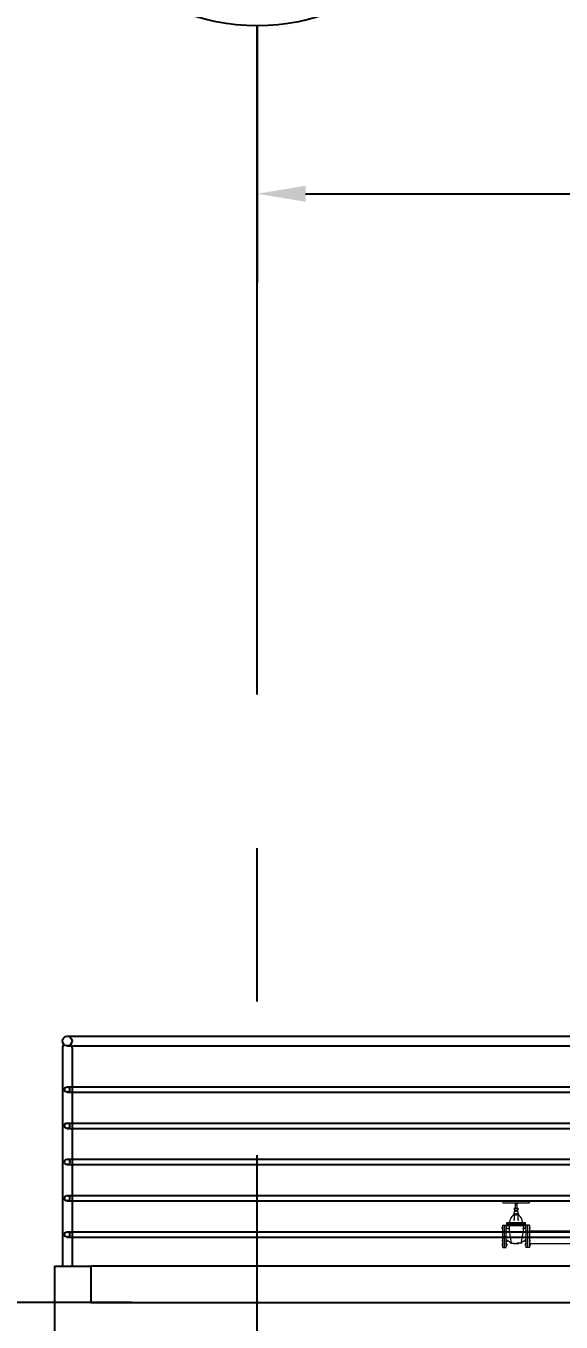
# Model space of a CAD drawing. Header units: millimetres. Extents: x 2148 to 2681, y 758 to 986.
# Drawn here: x 2436.87 to 2439.08, y 877.79 to 883.15 of the extents above; entities that cross this region are included whole.
import ezdxf

# ---------------------------------------------------------------- set-up
doc = ezdxf.new("R2010")
doc.units = ezdxf.units.MM
doc.linetypes.add('CENTER2', pattern=[28.575, 19.05, -3.175, 3.175, -3.175])
doc.linetypes.add('PHANTOMX2', pattern=[5, 2.5, -0.5, 0.5, -0.5, 0.5, -0.5])
for name, color, linetype in [('A-Stairs', 1, 'Continuous'), ('cladding', 2, 'Continuous'), ('ELAYOUT', 4, 'Continuous'), ('grid', 241, 'PHANTOMX2'), ('S_GRID LINES', 252, 'Continuous')]:
    doc.layers.add(name, color=color, linetype=linetype)
doc.styles.add('ARIALNW', font='ARIALN.TTF')
doc.dimstyles.new('DIM 100', dxfattribs={"dimtxt": 0.2, "dimasz": 0.2, "dimexe": 0.1, "dimexo": 0, "dimgap": 0.05, "dimtad": 1, "dimzin": 0, "dimdsep": 46, "dimtxsty": 'ARIALNW', "dimcen": 0.09, "dimclrd": 6, "dimclre": 6, "dimclrt": 13, "dimadec": 0, "dimazin": 0, "dimtfac": 1, "dimtofl": 0, "dimtmove": 2, "dimatfit": 3, "dimfxl": 1, "dimtolj": 1, "dimtzin": 0, "dimarcsym": 0})

# ---------------------------------------------------------------- blocks, each defined once
blk = doc.blocks.new('*D2624')
at = {"layer": 'Defpoints', "color": 0, "linetype": 'ByBlock', "ltscale": 0.5, "transparency": 16777216}
for p in [(2446.8227, 882.4587), (2437.8227, 882.134), (2446.8227, 881.7589)]:
    blk.add_point(p, dxfattribs=at)
at = {"layer": 'ELAYOUT', "color": 6, "linetype": 'ByBlock', "lineweight": -2, "ltscale": 0.5, "transparency": 16777216}
for p, q in [((2437.8227, 882.134), (2437.8227, 882.5587)), ((2446.8227, 881.7589), (2446.8227, 882.5587)), ((2438.0227, 882.4587), (2446.6227, 882.4587))]:
    blk.add_line(p, q, dxfattribs=at)
at = {"layer": 'ELAYOUT', "color": 6, "linetype": 'ByBlock', "ltscale": 0.5, "transparency": 16777216}
for points in [[(2438.0227, 882.4921), (2438.0227, 882.4254), (2437.8227, 882.4587)], [(2446.6227, 882.4921), (2446.6227, 882.4254), (2446.8227, 882.4587)]]:
    blk.add_solid(points, dxfattribs=at)
at = {"layer": 'ELAYOUT', "color": 13, "linetype": 'ByBlock', "ltscale": 0.5, "transparency": 16777216, "insert": (2442.3227, 882.6874), "char_height": 0.35, "attachment_point": 5, "style": 'ARIALNW'}
blk.add_mtext('\\A1;9.00', dxfattribs=at)
blk = doc.blocks.new('*D2700')
at = {"layer": 'cladding', "color": 6, "lineweight": -2, "transparency": 16777216}
for p, q in [((2437.3021, 877.8725), (2432.7365, 877.8725)), ((2432.8365, 877.6725), (2432.8365, 877.2695)), ((2433.5406, 877.0695), (2432.7365, 877.0695))]:
    blk.add_line(p, q, dxfattribs=at)
at = {"layer": 'cladding', "color": 6, "transparency": 16777216}
for points in [[(2432.8031, 877.6725), (2432.8698, 877.6725), (2432.8365, 877.8725)], [(2432.8031, 877.2695), (2432.8698, 877.2695), (2432.8365, 877.0695)]]:
    blk.add_solid(points, dxfattribs=at)
at = {"layer": 'Defpoints', "color": 0, "transparency": 16777216}
for p in [(2437.3021, 877.8725), (2432.8365, 877.0695), (2433.5406, 877.0695)]:
    blk.add_point(p, dxfattribs=at)
at = {"layer": 'cladding', "color": 13, "transparency": 16777216, "insert": (2432.6844, 877.471), "char_height": 0.2, "attachment_point": 5, "rotation": 90, "style": 'ARIALNW'}
blk.add_mtext('\\A1;0.80', dxfattribs=at)

msp = doc.modelspace()

# ---------------------------------------------------------------- linework, layer by layer
at = {"color": 8, "lineweight": 0}
for p, q in [((2438.8415575, 878.2907475, -0.0000001), (2438.9458676, 878.2907475, -0.0000001)), ((2438.8415575, 878.2837935, -0.0000001), (2438.9458677, 878.2837935, -0.0000001)), ((2438.8885286, 878.2837935, -0.0000001), (2438.8885286, 878.2800847, -0.0000001)), ((2438.8900038, 878.2926019, -0.0000001), (2438.8974214, 878.2926019, -0.0000001)), ((2438.8900038, 878.2926019, -0.0000001), (2438.8900038, 878.2907475, -0.0000001)), ((2438.8974214, 878.2926019, -0.0000001), (2438.8974214, 878.2907475, -0.0000001)), ((2438.8988965, 878.2837935, -0.0000001), (2438.8988965, 878.2800847, -0.0000001)), ((2438.8832496, 878.2393505, -0.0000001), (2438.8937126, 878.2393505, -0.0000001)), ((2438.8832496, 878.2393505, -0.0000001), (2438.8832496, 878.2347145, -0.0000001)), ((2438.8832496, 878.2347145, -0.0000001), (2438.8937126, 878.2347145, -0.0000001)), ((2438.8859049, 878.2347145, -0.0000001), (2438.8859049, 878.215794, -0.0000001)), ((2438.8861963, 878.2618169, -0.0000001), (2438.9012289, 878.2618169, -0.0000001)), ((2438.8861963, 878.2618169, -0.0000001), (2438.8861963, 878.2548629, -0.0000001)), ((2438.8861963, 878.2548629, -0.0000001), (2438.9012289, 878.2548629, -0.0000001)), ((2438.8861963, 878.2480328, -0.0000001), (2438.8861963, 878.2412049, -0.0000001)), ((2438.8880507, 878.2498872, -0.0000001), (2438.8937126, 878.2498872, -0.0000001)), ((2438.8882465, 878.2548629, -0.0000001), (2438.8882465, 878.2498872, -0.0000001)), ((2438.8885286, 878.2800847, -0.0000001), (2438.8988965, 878.2800847, -0.0000001)), ((2438.8900038, 878.2800847, -0.0000001), (2438.8900038, 878.2618169, -0.0000001)), ((2438.8993745, 878.2498872, -0.0000001), (2438.8937126, 878.2498872, -0.0000001)), ((2438.9041756, 878.2393505, -0.0000001), (2438.8937126, 878.2393505, -0.0000001)), ((2438.9041756, 878.2347145, -0.0000001), (2438.8937126, 878.2347145, -0.0000001)), ((2438.8974214, 878.2800847, -0.0000001), (2438.8974214, 878.2618169, -0.0000001)), ((2438.8991787, 878.2548629, -0.0000001), (2438.8991787, 878.2498872, -0.0000001)), ((2438.9012289, 878.2618169, -0.0000001), (2438.9012289, 878.2548629, -0.0000001)), ((2438.9012289, 878.2480328, -0.0000001), (2438.9012289, 878.2412049, -0.0000001)), ((2438.9015202, 878.2347145, -0.0000001), (2438.9015202, 878.215794, -0.0000001)), ((2438.9041756, 878.2393505, -0.0000001), (2438.9041756, 878.2347145, -0.0000001)), ((2438.8359314, 878.1778136, -0.0000001), (2438.8359327, 878.1839941, -0.0000001)), ((2438.8359314, 878.1778136, -0.0000001), (2438.8359327, 878.1839941, -0.0000001)), ((2438.8359314, 878.1778136, -0.0000001), (2438.8359327, 878.1839941, -0.0000001)), ((2438.8386765, 878.177813, -0.0000001), (2438.8359314, 878.1778136, -0.0000001)), ((2438.8386765, 878.177813, -0.0000001), (2438.8359314, 878.1778136, -0.0000001)), ((2438.8386765, 878.177813, -0.0000001), (2438.8359314, 878.1778136, -0.0000001)), ((2438.8386777, 878.1839936, -0.0000001), (2438.8359327, 878.1839941, -0.0000001)), ((2438.8386777, 878.1839936, -0.0000001), (2438.8359327, 878.1839941, -0.0000001)), ((2438.8386777, 878.1839936, -0.0000001), (2438.8359327, 878.1839941, -0.0000001)), ((2438.838677, 878.1925003, -0.0000001), (2438.8525928, 878.1925003, -0.0000001)), ((2438.838677, 878.0997287, -0.0000001), (2438.838677, 878.1925003, -0.0000001)), ((2438.8456349, 878.0997287, -0.0000001), (2438.8456349, 878.1925003, -0.0000001)), ((2438.8525921, 878.1839936, -0.0000001), (2438.8553371, 878.1839941, -0.0000001)), ((2438.8525921, 878.1839936, -0.0000001), (2438.8553371, 878.1839941, -0.0000001)), ((2438.8525921, 878.1839936, -0.0000001), (2438.8553371, 878.1839941, -0.0000001)), ((2438.8525928, 878.0997287, -0.0000001), (2438.8525928, 878.1925003, -0.0000001)), ((2438.8525933, 878.177813, -0.0000001), (2438.8553384, 878.1778136, -0.0000001)), ((2438.8525933, 878.177813, -0.0000001), (2438.8553384, 878.1778136, -0.0000001)), ((2438.8525933, 878.177813, -0.0000001), (2438.8553384, 878.1778136, -0.0000001)), ((2438.8552337, 878.197828, -0.0000001), (2438.8552337, 878.2033913, -0.0000001)), ((2438.8552337, 878.2033913, -0.0000001), (2438.9321915, 878.2033913, -0.0000001)), ((2438.8552337, 878.197828, -0.0000001), (2438.9321915, 878.197828, -0.0000001)), ((2438.8552337, 878.1903163, -0.0000001), (2438.8552337, 878.1958796, -0.0000001)), ((2438.8552337, 878.1958796, -0.0000001), (2438.9321915, 878.1958796, -0.0000001)), ((2438.8552337, 878.1903163, -0.0000001), (2438.9321915, 878.1903163, -0.0000001)), ((2438.8553384, 878.1778136, -0.0000001), (2438.8553371, 878.1839941, -0.0000001)), ((2438.8553384, 878.1778136, -0.0000001), (2438.8553371, 878.1839941, -0.0000001)), ((2438.8553384, 878.1778136, -0.0000001), (2438.8553371, 878.1839941, -0.0000001)), ((2438.8599698, 878.1958796, -0.0000001), (2438.8599698, 878.197828, -0.0000001)), ((2438.8647667, 878.1866075, -0.0000001), (2438.8647667, 878.1670272, -0.0000001)), ((2438.8859049, 878.215794, -0.0000001), (2438.8834344, 878.211738, -0.0000001)), ((2438.9015202, 878.215794, -0.0000001), (2438.9039908, 878.211738, -0.0000001)), ((2438.9226584, 878.1866075, -0.0000001), (2438.9226584, 878.1670272, -0.0000001)), ((2438.9274554, 878.1958796, -0.0000001), (2438.9274554, 878.197828, -0.0000001)), ((2438.932096, 878.1776245, -0.0000001), (2438.9320973, 878.1838016, -0.0000001)), ((2438.932096, 878.1776245, -0.0000001), (2438.9320973, 878.1838016, -0.0000001)), ((2438.932096, 878.1776245, -0.0000001), (2438.9320973, 878.1838016, -0.0000001)), ((2438.9348396, 878.1776239, -0.0000001), (2438.932096, 878.1776245, -0.0000001)), ((2438.9348396, 878.1776239, -0.0000001), (2438.932096, 878.1776245, -0.0000001)), ((2438.9348396, 878.1776239, -0.0000001), (2438.932096, 878.1776245, -0.0000001)), ((2438.9348408, 878.183801, -0.0000001), (2438.9320973, 878.1838016, -0.0000001)), ((2438.9348408, 878.183801, -0.0000001), (2438.9320973, 878.1838016, -0.0000001)), ((2438.9348408, 878.183801, -0.0000001), (2438.9320973, 878.1838016, -0.0000001)), ((2438.9321915, 878.197828, -0.0000001), (2438.9321915, 878.2033913, -0.0000001)), ((2438.9321915, 878.1903163, -0.0000001), (2438.9321915, 878.1958796, -0.0000001)), ((2438.9487481, 878.192303, -0.0000001), (2438.9348401, 878.192303, -0.0000001)), ((2438.9348401, 878.192303, -0.0000001), (2438.9348401, 878.0995828, -0.0000001)), ((2438.9348401, 878.180713, -0.0000001), (2438.9348401, 878.1111729, -0.0000001)), ((2438.9417941, 878.192303, -0.0000001), (2438.9417941, 878.0995828, -0.0000001)), ((2438.9487475, 878.183801, -0.0000001), (2438.951491, 878.1838016, -0.0000001)), ((2438.9487475, 878.183801, -0.0000001), (2438.951491, 878.1838016, -0.0000001)), ((2438.9487475, 878.183801, -0.0000001), (2438.951491, 878.1838016, -0.0000001)), ((2438.9487481, 878.192303, -0.0000001), (2438.9487481, 878.0995828, -0.0000001)), ((2438.9487487, 878.1776239, -0.0000001), (2438.9514922, 878.1776245, -0.0000001)), ((2438.9487487, 878.1776239, -0.0000001), (2438.9514922, 878.1776245, -0.0000001)), ((2438.9487487, 878.1776239, -0.0000001), (2438.9514922, 878.1776245, -0.0000001)), ((2438.9514922, 878.1776245, -0.0000001), (2438.951491, 878.1838016, -0.0000001)), ((2438.9514922, 878.1776245, -0.0000001), (2438.951491, 878.1838016, -0.0000001)), ((2438.9514922, 878.1776245, -0.0000001), (2438.951491, 878.1838016, -0.0000001)), ((2438.8386765, 878.1666, -0.0000001), (2438.8359314, 878.1665994, -0.0000001)), ((2438.8386765, 878.1666, -0.0000001), (2438.8359314, 878.1665994, -0.0000001)), ((2438.8386765, 878.1666, -0.0000001), (2438.8359314, 878.1665994, -0.0000001)), ((2438.8359314, 878.1665994, -0.0000001), (2438.8359327, 878.1604189, -0.0000001)), ((2438.8359314, 878.1665994, -0.0000001), (2438.8359327, 878.1604189, -0.0000001)), ((2438.8359314, 878.1665994, -0.0000001), (2438.8359327, 878.1604189, -0.0000001)), ((2438.8386765, 878.1318106, -0.0000001), (2438.8359314, 878.1318101, -0.0000001)), ((2438.8386765, 878.1318106, -0.0000001), (2438.8359314, 878.1318101, -0.0000001)), ((2438.8386765, 878.1318106, -0.0000001), (2438.8359314, 878.1318101, -0.0000001)), ((2438.8359314, 878.1318101, -0.0000001), (2438.8359327, 878.1256295, -0.0000001)), ((2438.8359314, 878.1318101, -0.0000001), (2438.8359327, 878.1256295, -0.0000001)), ((2438.8359314, 878.1318101, -0.0000001), (2438.8359327, 878.1256295, -0.0000001)), ((2438.8386777, 878.1604194, -0.0000001), (2438.8359327, 878.1604189, -0.0000001)), ((2438.8386777, 878.1604194, -0.0000001), (2438.8359327, 878.1604189, -0.0000001)), ((2438.8386777, 878.1604194, -0.0000001), (2438.8359327, 878.1604189, -0.0000001)), ((2438.8386777, 878.1256301, -0.0000001), (2438.8359327, 878.1256295, -0.0000001)), ((2438.8386777, 878.1256301, -0.0000001), (2438.8359327, 878.1256295, -0.0000001)), ((2438.8386777, 878.1256301, -0.0000001), (2438.8359327, 878.1256295, -0.0000001)), ((2438.8525921, 878.1604194, -0.0000001), (2438.8553371, 878.1604189, -0.0000001)), ((2438.8525921, 878.1604194, -0.0000001), (2438.8553371, 878.1604189, -0.0000001)), ((2438.8525921, 878.1604194, -0.0000001), (2438.8553371, 878.1604189, -0.0000001)), ((2438.8525921, 878.1256301, -0.0000001), (2438.8553371, 878.1256295, -0.0000001)), ((2438.8525921, 878.1256301, -0.0000001), (2438.8553371, 878.1256295, -0.0000001)), ((2438.8525921, 878.1256301, -0.0000001), (2438.8553371, 878.1256295, -0.0000001)), ((2438.8552924, 878.1230041, -0.0000001), (2438.8525928, 878.1230041, -0.0000001)), ((2438.8525933, 878.1666, -0.0000001), (2438.8553384, 878.1665994, -0.0000001)), ((2438.8525933, 878.1666, -0.0000001), (2438.8553384, 878.1665994, -0.0000001)), ((2438.8525933, 878.1666, -0.0000001), (2438.8553384, 878.1665994, -0.0000001)), ((2438.8525933, 878.1318106, -0.0000001), (2438.8553384, 878.1318101, -0.0000001)), ((2438.8525933, 878.1318106, -0.0000001), (2438.8553384, 878.1318101, -0.0000001)), ((2438.8525933, 878.1318106, -0.0000001), (2438.8553384, 878.1318101, -0.0000001)), ((2438.8553384, 878.1665994, -0.0000001), (2438.8553371, 878.1604189, -0.0000001)), ((2438.8553384, 878.1665994, -0.0000001), (2438.8553371, 878.1604189, -0.0000001)), ((2438.8553384, 878.1665994, -0.0000001), (2438.8553371, 878.1604189, -0.0000001)), ((2438.8553384, 878.1318101, -0.0000001), (2438.8553371, 878.1256295, -0.0000001)), ((2438.8553384, 878.1318101, -0.0000001), (2438.8553371, 878.1256295, -0.0000001)), ((2438.8553384, 878.1318101, -0.0000001), (2438.8553371, 878.1256295, -0.0000001)), ((2438.8647667, 878.1670272, -0.0000001), (2438.8740923, 878.1180195, -0.0000001)), ((2438.9226584, 878.1670272, -0.0000001), (2438.9133329, 878.1180195, -0.0000001)), ((2438.932096, 878.1602394, -0.0000001), (2438.9320973, 878.1664165, -0.0000001)), ((2438.932096, 878.1602394, -0.0000001), (2438.9320973, 878.1664165, -0.0000001)), ((2438.932096, 878.1602394, -0.0000001), (2438.9320973, 878.1664165, -0.0000001)), ((2438.9348396, 878.1602389, -0.0000001), (2438.932096, 878.1602394, -0.0000001)), ((2438.9348396, 878.1602389, -0.0000001), (2438.932096, 878.1602394, -0.0000001)), ((2438.9348396, 878.1602389, -0.0000001), (2438.932096, 878.1602394, -0.0000001)), ((2438.932096, 878.1254694, -0.0000001), (2438.9320973, 878.1316465, -0.0000001)), ((2438.932096, 878.1254694, -0.0000001), (2438.9320973, 878.1316465, -0.0000001)), ((2438.932096, 878.1254694, -0.0000001), (2438.9320973, 878.1316465, -0.0000001)), ((2438.9348396, 878.1254688, -0.0000001), (2438.932096, 878.1254694, -0.0000001)), ((2438.9348396, 878.1254688, -0.0000001), (2438.932096, 878.1254694, -0.0000001)), ((2438.9348396, 878.1254688, -0.0000001), (2438.932096, 878.1254694, -0.0000001)), ((2438.9348408, 878.166416, -0.0000001), (2438.9320973, 878.1664165, -0.0000001)), ((2438.9348408, 878.166416, -0.0000001), (2438.9320973, 878.1664165, -0.0000001)), ((2438.9348408, 878.166416, -0.0000001), (2438.9320973, 878.1664165, -0.0000001)), ((2438.9348408, 878.1316459, -0.0000001), (2438.9320973, 878.1316465, -0.0000001)), ((2438.9348408, 878.1316459, -0.0000001), (2438.9320973, 878.1316465, -0.0000001)), ((2438.9348408, 878.1316459, -0.0000001), (2438.9320973, 878.1316465, -0.0000001)), ((2438.9487475, 878.166416, -0.0000001), (2438.951491, 878.1664165, -0.0000001)), ((2438.9487475, 878.166416, -0.0000001), (2438.951491, 878.1664165, -0.0000001)), ((2438.9487475, 878.166416, -0.0000001), (2438.951491, 878.1664165, -0.0000001)), ((2438.9487475, 878.1316459, -0.0000001), (2438.951491, 878.1316465, -0.0000001)), ((2438.9487475, 878.1316459, -0.0000001), (2438.951491, 878.1316465, -0.0000001)), ((2438.9487475, 878.1316459, -0.0000001), (2438.951491, 878.1316465, -0.0000001)), ((2439.1408228, 878.1676587, -0.0000001), (2438.9487481, 878.1676587, -0.0000001)), ((2438.9487487, 878.1602389, -0.0000001), (2438.9514922, 878.1602394, -0.0000001)), ((2438.9487487, 878.1602389, -0.0000001), (2438.9514922, 878.1602394, -0.0000001)), ((2438.9487487, 878.1602389, -0.0000001), (2438.9514922, 878.1602394, -0.0000001)), ((2438.9487487, 878.1254688, -0.0000001), (2438.9514922, 878.1254694, -0.0000001)), ((2438.9487487, 878.1254688, -0.0000001), (2438.9514922, 878.1254694, -0.0000001)), ((2438.9487487, 878.1254688, -0.0000001), (2438.9514922, 878.1254694, -0.0000001)), ((2438.9514922, 878.1602394, -0.0000001), (2438.951491, 878.1664165, -0.0000001)), ((2438.9514922, 878.1602394, -0.0000001), (2438.951491, 878.1664165, -0.0000001)), ((2438.9514922, 878.1602394, -0.0000001), (2438.951491, 878.1664165, -0.0000001)), ((2438.9514922, 878.1254694, -0.0000001), (2438.951491, 878.1316465, -0.0000001)), ((2438.9514922, 878.1254694, -0.0000001), (2438.951491, 878.1316465, -0.0000001)), ((2438.9514922, 878.1254694, -0.0000001), (2438.951491, 878.1316465, -0.0000001)), ((2438.8386765, 878.1144159, -0.0000001), (2438.8359314, 878.1144154, -0.0000001)), ((2438.8386765, 878.1144159, -0.0000001), (2438.8359314, 878.1144154, -0.0000001)), ((2438.8386765, 878.1144159, -0.0000001), (2438.8359314, 878.1144154, -0.0000001)), ((2438.8359314, 878.1144154, -0.0000001), (2438.8359327, 878.1082348, -0.0000001)), ((2438.8359314, 878.1144154, -0.0000001), (2438.8359327, 878.1082348, -0.0000001)), ((2438.8359314, 878.1144154, -0.0000001), (2438.8359327, 878.1082348, -0.0000001)), ((2438.8386777, 878.1082354, -0.0000001), (2438.8359327, 878.1082348, -0.0000001)), ((2438.8386777, 878.1082354, -0.0000001), (2438.8359327, 878.1082348, -0.0000001)), ((2438.8386777, 878.1082354, -0.0000001), (2438.8359327, 878.1082348, -0.0000001)), ((2438.838677, 878.0997287, -0.0000001), (2438.8525928, 878.0997287, -0.0000001)), ((2438.8525921, 878.1082354, -0.0000001), (2438.8553371, 878.1082348, -0.0000001)), ((2438.8525921, 878.1082354, -0.0000001), (2438.8553371, 878.1082348, -0.0000001)), ((2438.8525921, 878.1082354, -0.0000001), (2438.8553371, 878.1082348, -0.0000001)), ((2438.8552337, 878.1227629, -0.0000001), (2438.8525928, 878.1227629, -0.0000001)), ((2438.8525933, 878.1144159, -0.0000001), (2438.8553384, 878.1144154, -0.0000001)), ((2438.8525933, 878.1144159, -0.0000001), (2438.8553384, 878.1144154, -0.0000001)), ((2438.8525933, 878.1144159, -0.0000001), (2438.8553384, 878.1144154, -0.0000001)), ((2438.8553384, 878.1144154, -0.0000001), (2438.8553371, 878.1082348, -0.0000001)), ((2438.8553384, 878.1144154, -0.0000001), (2438.8553371, 878.1082348, -0.0000001)), ((2438.8553384, 878.1144154, -0.0000001), (2438.8553371, 878.1082348, -0.0000001)), ((2438.8815334, 878.1146309, -0.0000001), (2438.8815334, 878.1171101, -0.0000001)), ((2438.9058918, 878.1146309, -0.0000001), (2438.8815334, 878.1146309, -0.0000001)), ((2438.9058918, 878.1146309, -0.0000001), (2438.9058918, 878.1171101, -0.0000001)), ((2438.9348396, 878.114262, -0.0000001), (2438.932096, 878.1142614, -0.0000001)), ((2438.9348396, 878.114262, -0.0000001), (2438.932096, 878.1142614, -0.0000001)), ((2438.9348396, 878.114262, -0.0000001), (2438.932096, 878.1142614, -0.0000001)), ((2438.932096, 878.1142614, -0.0000001), (2438.9320973, 878.1080843, -0.0000001)), ((2438.932096, 878.1142614, -0.0000001), (2438.9320973, 878.1080843, -0.0000001)), ((2438.932096, 878.1142614, -0.0000001), (2438.9320973, 878.1080843, -0.0000001)), ((2438.9348408, 878.1080849, -0.0000001), (2438.9320973, 878.1080843, -0.0000001)), ((2438.9348408, 878.1080849, -0.0000001), (2438.9320973, 878.1080843, -0.0000001)), ((2438.9348408, 878.1080849, -0.0000001), (2438.9320973, 878.1080843, -0.0000001)), ((2438.9321915, 878.1227629, -0.0000001), (2438.9348401, 878.1227629, -0.0000001)), ((2438.9487481, 878.0995828, -0.0000001), (2438.9348401, 878.0995828, -0.0000001)), ((2438.9487475, 878.1080849, -0.0000001), (2438.951491, 878.1080843, -0.0000001)), ((2438.9487475, 878.1080849, -0.0000001), (2438.951491, 878.1080843, -0.0000001)), ((2438.9487475, 878.1080849, -0.0000001), (2438.951491, 878.1080843, -0.0000001)), ((2439.1408228, 878.1151085, -0.0000001), (2438.9487481, 878.1151085, -0.0000001)), ((2438.9487487, 878.114262, -0.0000001), (2438.9514922, 878.1142614, -0.0000001)), ((2438.9487487, 878.114262, -0.0000001), (2438.9514922, 878.1142614, -0.0000001)), ((2438.9487487, 878.114262, -0.0000001), (2438.9514922, 878.1142614, -0.0000001)), ((2438.9514922, 878.1142614, -0.0000001), (2438.951491, 878.1080843, -0.0000001)), ((2438.9514922, 878.1142614, -0.0000001), (2438.951491, 878.1080843, -0.0000001)), ((2438.9514922, 878.1142614, -0.0000001), (2438.951491, 878.1080843, -0.0000001))]:
    msp.add_line(p, q, dxfattribs=at)
at = {"color": 8, "lineweight": 0, "elevation": -0.0000001}
for points in [[(2438.8740923, 878.1180195, 0.017166331), (2438.8767325, 878.1175941, 0.018313646), (2438.8837821, 878.1169664, 0.01304577), (2438.8937126, 878.1167072)], [(2438.9133329, 878.1180195, -0.017166331), (2438.9106927, 878.1175941, -0.018313646), (2438.903643, 878.1169664, -0.01304577), (2438.8937126, 878.1167072)]]:
    msp.add_lwpolyline(points, format="xyb", dxfattribs=at)
msp.add_circle((2437.8227137, 883.9981417, 0), 0.8452448)
at = {"color": 8, "lineweight": 0}
for centre, radius, start, end in [((2438.8415575, 878.2872705, -0.0000001), 0.003477, 90, 270), ((2438.9458677, 878.2872705, -0.0000001), 0.003477, 270, 90.0012077), ((2438.9097074, 878.2008716, -0.0000001), 0.0429577, 128.0177434, 176.6373645), ((2438.8843419, 878.2412049, -0.0000001), 0.0018544, 270, 0), ((2438.8880507, 878.2480328, -0.0000001), 0.0018544, 90, 180), ((2438.8993745, 878.2480328, -0.0000001), 0.0018544, 0, 90), ((2438.9030833, 878.2412049, -0.0000001), 0.0018544, 180, 270), ((2438.8777177, 878.2008716, -0.0000001), 0.0429577, 3.3626355, 51.9822566), ((2438.8590002, 878.1840593, -0.0000001), 0.0062483, 226.5210461, 326.8896551), ((2438.8610579, 878.1866075, -0.0000001), 0.0037088, 0, 90), ((2438.9273592, 878.1840593, -0.0000001), 0.0062483, 213.1103449, 313.4789539), ((2438.9263672, 878.1866075, -0.0000001), 0.0037088, 90, 180), ((2438.8608954, 878.1198717, -0.0000001), 0.0063572, 39.0566808, 152.9488612), ((2438.8747267, 878.1276671, -0.0000001), 0.0096685, 203.0773055, 266.2378018), ((2438.9126985, 878.1276671, -0.0000001), 0.0096685, 273.7621982, 336.9226945), ((2438.9265298, 878.1198717, -0.0000001), 0.0063572, 27.0511388, 140.9433192)]:
    msp.add_arc(centre, radius, start, end, dxfattribs=at)
at = {"layer": 'A-Stairs'}
for p, q in [((2437.0363418, 878.9732407, 0), (2439.1408228, 878.9732407, 0)), ((2437.0363418, 878.9332407, 0), (2439.1408228, 878.9332407, 0)), ((2437.0555907, 878.9332407, 0), (2437.0570704, 878.9332407, 0)), ((2437.0170704, 878.925691, 0), (2437.0170704, 878.0224821, 0)), ((2437.0570704, 878.925691, 0), (2437.0570704, 878.0224821, 0)), ((2437.0363418, 878.7642621, 0), (2439.1408228, 878.7642621, 0)), ((2437.0363418, 878.7422193, 0), (2439.1408228, 878.7422193, 0)), ((2437.0363418, 878.6142621, 0), (2439.1408228, 878.6142621, 0)), ((2437.0363418, 878.5922193, 0), (2439.1408228, 878.5922193, 0)), ((2437.0363418, 878.4642621, 0), (2439.1408228, 878.4642621, 0)), ((2437.0363418, 878.4422193, 0), (2439.1408228, 878.4422193, 0)), ((2437.0363418, 878.3142621, 0), (2439.1408228, 878.3142621, 0)), ((2437.0363418, 878.2922193, 0), (2439.1408228, 878.2922193, 0)), ((2437.0363418, 878.1642621, 0), (2439.1408228, 878.1642621, 0)), ((2437.0363418, 878.1422193, 0), (2439.1408228, 878.1422193, 0))]:
    msp.add_line(p, q, dxfattribs=at)
at = {"layer": 'A-Stairs', "ltscale": 10}
msp.add_line((2446.7227137, 878.0224821, 0), (2437.134304, 878.0224821, 0), dxfattribs=at)
at = {"layer": 'A-Stairs'}
for centre, radius in [((2437.0363418, 878.9532407, 0), 0.02), ((2437.0363418, 878.7532407, 0), 0.0110214), ((2437.0363418, 878.6032407, 0), 0.0110214), ((2437.0363418, 878.4532407, 0), 0.0110214), ((2437.0363418, 878.3032407, 0), 0.0110214), ((2437.0363418, 878.1532407, 0), 0.0110214)]:
    msp.add_circle(centre, radius, dxfattribs=at)
for start, end in [(137.9651286, 180.0000001), (0.0000001, 45.0645582)]:
    msp.add_arc((2437.0370704, 878.925691, 0.0000032), 0.02, start, end, dxfattribs=at)
at = {"layer": 'ELAYOUT', "ltscale": 10}
for p, q in [((2436.984304, 878.0224821, 0), (2436.984304, 877.7474821, 0)), ((2436.984304, 878.0224821, 0), (2437.134304, 878.0224821, 0)), ((2437.134304, 878.0224821, 0), (2437.134304, 878.0224821, 0)), ((2437.134304, 878.0224821, 0), (2437.134304, 877.8724821, 0)), ((2437.134304, 877.8724821, 0), (2446.7227137, 877.8724821, 0))]:
    msp.add_line(p, q, dxfattribs=at)
at = {"layer": 'grid', "ltscale": 0.7}
msp.add_line((2437.8227137, 883.1528969, 0), (2437.8227137, 882.0923467, 0), dxfattribs=at)
at = {"layer": 'S_GRID LINES', "linetype": 'CENTER2', "ltscale": 0.2}
msp.add_line((2437.8227137, 846.0964977, 0), (2437.8227137, 883.1528969, 0), dxfattribs=at)

# ---------------------------------------------------------------- dimensions: what is measured, and where the dimension line sits
at = {"layer": 'cladding'}
dim = msp.add_linear_dim(base=(2432.8364715, 877.0695064, 0), p1=(2437.3020778, 877.872482, 0), p2=(2433.5406308, 877.0695064, 0), angle=90, dimstyle='DIM 100', override={"dimfxl": 0.03}, dxfattribs=at)
dim.commit()
dim.dimension.update_dxf_attribs({"geometry": '*D2700', "text_midpoint": (2432.6843569, 877.4709942, 0)})
at = {"layer": 'ELAYOUT', "linetype": 'ByBlock', "ltscale": 0.5}
dim = msp.add_linear_dim(base=(2446.8227137, 882.4587352, 0), p1=(2437.8227137, 882.1339953, 0), p2=(2446.8227137, 881.7588998, 0), angle=180, dimstyle='DIM 100', override={"dimtxt": 0.35}, dxfattribs=at)
dim.commit()
dim.dimension.update_dxf_attribs({"geometry": '*D2624', "text_midpoint": (2442.3227137, 882.6874358, 0)})

doc.saveas('drawing.dxf')
